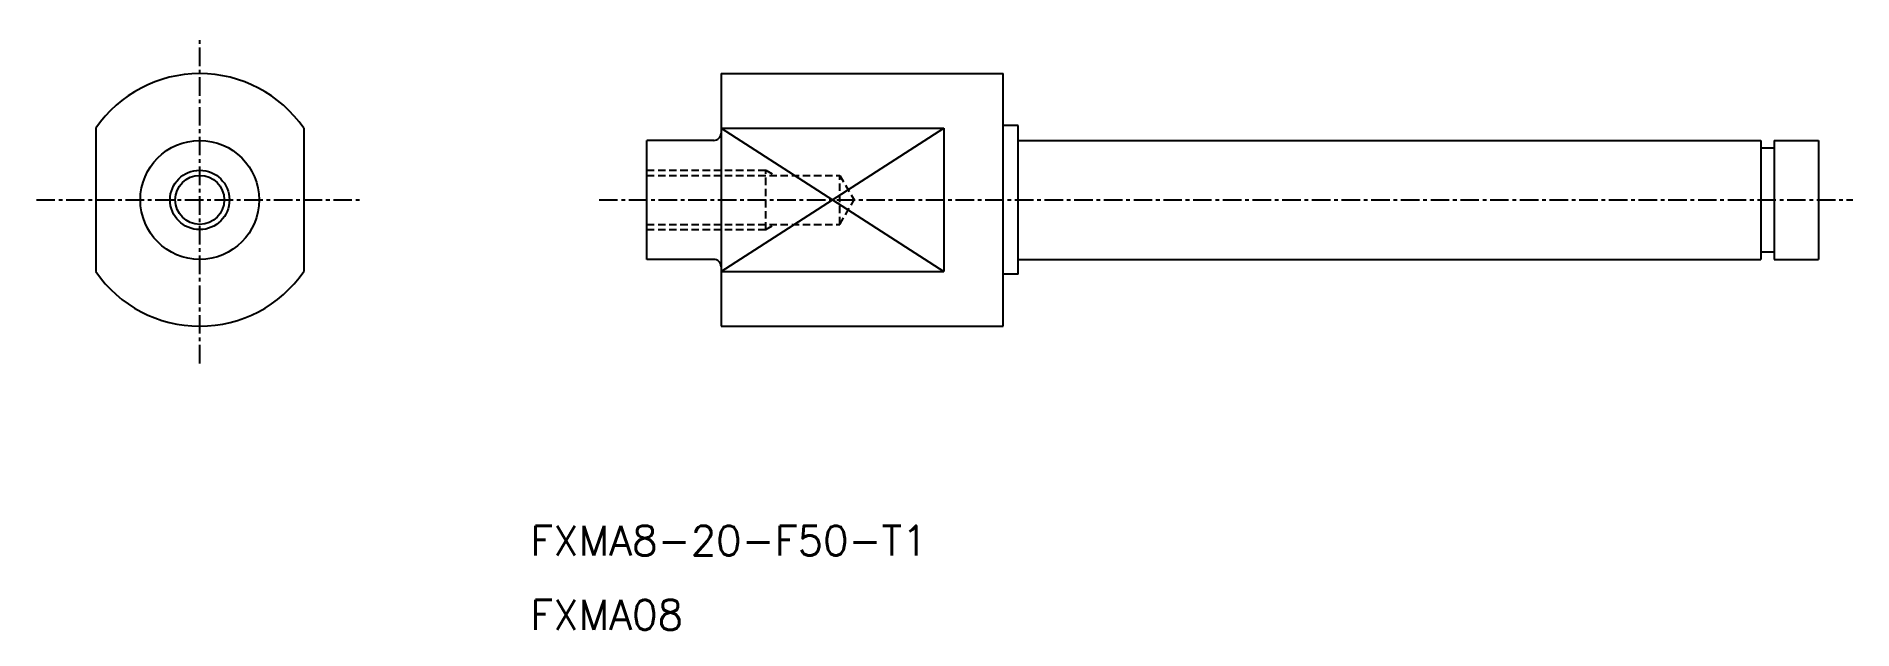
# Model space of a CAD drawing. Extents: x -20853 to -19844, y 30600 to 30913.
# Drawn here: x -20852.8 to -20730.5, y 30873 to 30913 of the extents above; entities outside this region: 1.
import ezdxf

# ---------------------------------------------------------------- set-up
doc = ezdxf.new("R2010")
doc.units = 0
doc.header["$PDMODE"] = 1
doc.linetypes.add('CENTER', pattern=[2, 1.25, -0.25, 0.25, -0.25])
doc.linetypes.add('DASHED', pattern=[0.75, 0.5, -0.25])
doc.layers.get('0').update_dxf_attribs({"linetype": 'CONTINUOUS'})
doc.layers.add('CENTER', color=1, linetype='CENTER')
doc.styles.add('MISUMI', font='txt.shx')

msp = doc.modelspace()

# ---------------------------------------------------------------- linework, layer by layer
at = {"color": 7, "linetype": 'CONTINUOUS'}
for p, q in [((-20806.67, 30910.45), (-20787.67, 30910.45)), ((-20806.67, 30910.45), (-20806.67, 30893.45)), ((-20787.67, 30893.45), (-20787.67, 30910.45)), ((-20848.78, 30906.78), (-20848.78, 30897.13)), ((-20834.78, 30906.78), (-20834.78, 30897.13)), ((-20806.67, 30906.78), (-20791.67, 30906.78)), ((-20791.67, 30906.78), (-20791.67, 30897.13)), ((-20786.67, 30906.95), (-20787.67, 30906.95)), ((-20786.67, 30896.95), (-20786.67, 30906.95)), ((-20811.67, 30897.95), (-20811.67, 30905.95)), ((-20807.17, 30905.95), (-20811.67, 30905.95)), ((-20786.67, 30905.95), (-20736.67, 30905.95)), ((-20736.67, 30905.95), (-20736.67, 30897.95)), ((-20736.67, 30905.45), (-20735.77, 30905.45)), ((-20735.77, 30905.95), (-20735.77, 30897.95)), ((-20735.77, 30905.95), (-20732.77, 30905.95)), ((-20732.77, 30905.95), (-20732.77, 30897.95)), ((-20807.17, 30897.95), (-20811.67, 30897.95)), ((-20786.67, 30897.95), (-20736.67, 30897.95)), ((-20736.67, 30898.45), (-20735.77, 30898.45)), ((-20735.77, 30897.95), (-20732.77, 30897.95)), ((-20806.67, 30897.13), (-20791.67, 30897.13)), ((-20786.67, 30896.95), (-20787.67, 30896.95)), ((-20806.67, 30893.45), (-20787.67, 30893.45))]:
    msp.add_line(p, q, dxfattribs=at)
at = {"color": 3, "linetype": 'CONTINUOUS'}
for p, q in [((-20806.67, 30906.78), (-20791.67, 30897.13)), ((-20806.67, 30897.13), (-20791.67, 30906.78))]:
    msp.add_line(p, q, dxfattribs=at)
at = {"color": 3, "linetype": 'DASHED'}
for p, q in [((-20811.67, 30903.95), (-20803.67, 30903.95)), ((-20811.67, 30903.6), (-20798.67, 30903.6)), ((-20803.67, 30903.95), (-20803.07, 30903.6)), ((-20803.67, 30899.95), (-20803.67, 30903.95)), ((-20798.67, 30900.3), (-20798.67, 30903.6)), ((-20798.67, 30903.6), (-20797.72, 30901.95)), ((-20798.67, 30900.3), (-20797.72, 30901.95)), ((-20811.67, 30900.3), (-20798.67, 30900.3)), ((-20811.67, 30899.95), (-20803.67, 30899.95)), ((-20803.67, 30899.95), (-20803.07, 30900.3))]:
    msp.add_line(p, q, dxfattribs=at)
at = {"color": 7, "linetype": 'CONTINUOUS'}
for radius in [4, 1.65]:
    msp.add_circle((-20841.78, 30901.95), radius, dxfattribs=at)
at = {"color": 3, "linetype": 'CONTINUOUS'}
msp.add_circle((-20841.78, 30901.95), 2, dxfattribs=at)
at = {"color": 7, "linetype": 'CONTINUOUS'}
for centre, radius, start, end in [((-20841.78, 30901.95), 8.5, 34.5603, 145.4397), ((-20807.17, 30906.45), 0.5, 270, 0), ((-20807.17, 30897.45), 0.5, 0, 90), ((-20841.78, 30901.95), 8.5, 214.5603, 325.4397)]:
    msp.add_arc(centre, radius, start, end, dxfattribs=at)
msp.add_point((-19844.35, 30599.58), dxfattribs=at)
at = {"layer": 'CENTER', "color": 1, "linetype": 'CENTER'}
for p, q in [((-20841.78, 30890.95), (-20841.78, 30912.95)), ((-20852.78, 30901.95), (-20830.78, 30901.95)), ((-20814.89, 30901.95), (-20730.47, 30901.95))]:
    msp.add_line(p, q, dxfattribs=at)

# ---------------------------------------------------------------- texts
at = {"color": 7, "linetype": 'CONTINUOUS', "style": 'MISUMI'}
for s, p in [('FXMA8-20-F50-T1', (-20819.52, 30878.03)), ('FXMA08', (-20819.52, 30873.03))]:
    msp.add_text(s, height=2, dxfattribs=at).set_placement(p)

doc.saveas('drawing.dxf')
